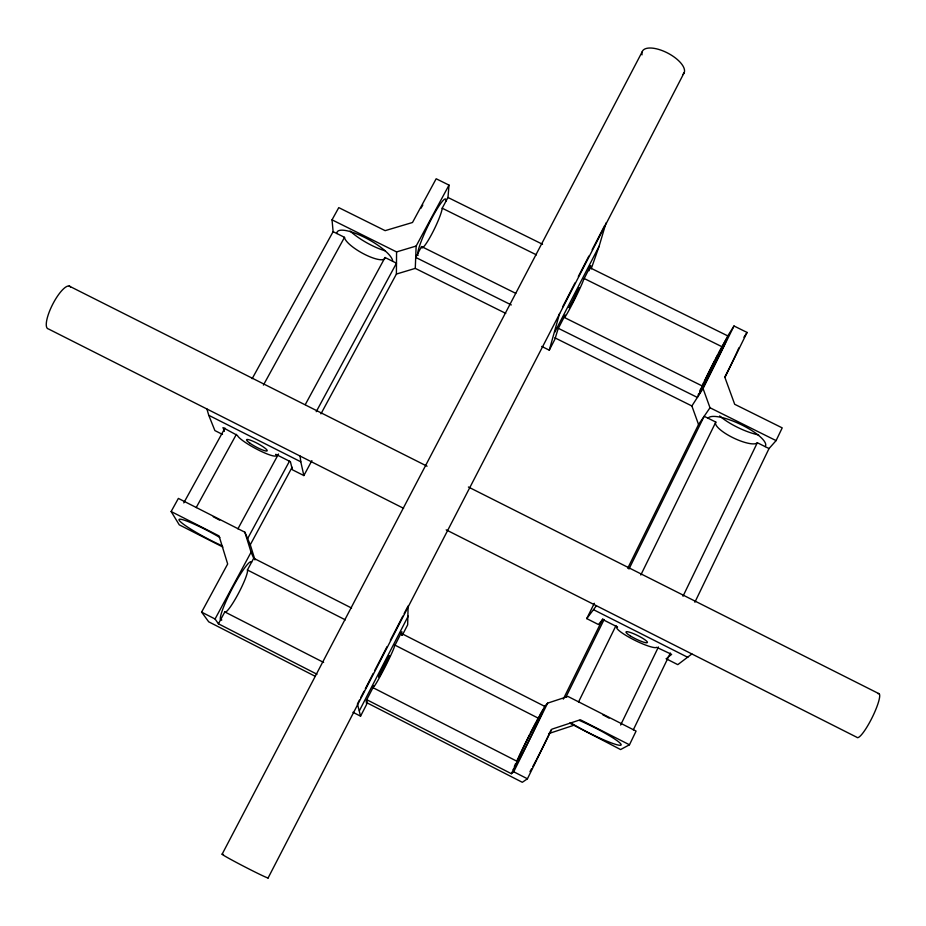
<?xml version="1.0" encoding="UTF-8"?>
<svg xmlns="http://www.w3.org/2000/svg" width="926" height="926" viewBox="0 0 926 926"><rect width="100%" height="100%" fill="white"/><g stroke="black" fill="none" stroke-linecap="round" stroke-linejoin="round"><path stroke-width="1.39" d="M320.94 413.864L396.397 274.061L396.571 251.918L332.029 219.832L338.766 207.621L385.147 230.655L412.498 222.495L436.169 178.764L449.006 185.107L447.976 197.481L442.2 208.211A22.837 2.986 -64.1 0 1 431.412 234.764A22.837 2.986 -64.1 0 1 421.55 246.559L415.705 257.416L511.314 304.943M505.746 313.382L415.276 268.378L416.144 246.05L449.006 185.107M401.722 635.248L401.872 631.636L394.36 646.51A22.537 1.146 -63 0 1 384.163 668.769A22.537 1.146 -63 0 1 373.791 686.398L373.942 685.772L366.164 700.855L366.673 704.316L360.561 716.168L352.956 712.279M408.1 605.917L407.671 624.818L402.278 635.282M541.733 346.428L549.28 350.178L559.57 313.486M591.17 268.934L599.145 246.177L605.998 222.969M589.017 270.762L590.719 265.6L583.588 279.733A21.506 1.053 -63.6 0 1 572.222 304.145A21.506 1.053 -63.6 0 1 564.791 316.171L565.196 315.071L558.089 328.846L554.871 339.333L549.28 350.178M633.315 729.862L670.378 653.027M694.882 602.224L769.02 448.554L776.081 440.614L782.215 427.881L734.688 404.28L724.919 377.472L747.074 332.446L734.005 325.987L727.778 335.906L722.338 346.914A23.034 0.706 -63.1 0 0 708.911 372.437A23.034 0.706 -63.1 0 0 702.88 386.292L697.371 397.428L557.822 328.07M629.472 744.782L636.081 731.089L567.951 696.445L547.636 703.135L544.673 706.341L538.712 718.391A24.145 0.776 -63.5 0 0 526.419 741.541A24.145 0.776 -63.5 0 0 517.414 761.496L511.384 773.696L366.893 699.767L367.356 702.996L522.322 782.296L527.426 778.789L551.827 729.19L580.324 719.768L629.472 744.782L620.582 749.551L569.71 723.102M620.64 725.035L658.432 646.985M682.994 596.24L757.329 442.732L769.02 448.554M578.519 702.001L616.022 625.548M640.815 575L715.821 422.082L704.177 416.283L628.974 569.039M563.286 699.107L602.849 618.799M627.724 568.286L698.54 424.502L710.01 407.764L703.077 388.573L734.005 325.987M565.879 697.197L604.111 619.529M667.171 657.842L671.639 654.369L656.627 647.309A22.317 3.611 26.3 0 1 633.997 639.878A22.317 3.611 26.3 0 1 616.855 627.203L617.526 627.018L602.606 619.482L598.416 624.506L586.737 618.603L594.318 603.277M511.384 773.696L513.722 771.775L547.636 703.135M359.404 700.149L357.436 703.968L360.561 716.168M360.723 697.602L364.011 691.236M365.33 688.689L373.224 673.399M374.544 670.852L387.045 646.661M390.332 640.294L402.845 616.103M404.153 613.556L407.452 607.19M562.545 307.038L575.058 282.835M578.345 276.457L588.878 256.085M592.165 249.719L604.678 225.516M268.089 877.987L684.256 72.529M359.45 710.612L408.227 616.103M554.639 332.422L599.145 246.177M222.147 854.154L642.088 51.983M316.97 674.232L218.42 623.8L215.064 618.996L251.073 552.22L244.869 532.207L178.371 498.408L171.136 511.534L179.274 524.845L222.865 547.034M218.42 623.8L224.81 611.924A23.926 3.264 -62.4 0 0 237.97 594.307A23.926 3.264 -62.4 0 0 247.404 569.965L253.724 558.239L251.073 552.22M224.405 431.354L222.981 427.604L237.438 435.428A22.05 3.53 28.3 0 0 258.342 449.967A22.05 3.53 28.3 0 0 276.272 455.06L275.774 454.296L290.394 461.68L292.385 469.771L303.855 475.57L311.888 460.639M314.898 676.154L208.697 621.809L201.613 612.121L227.669 563.992L219.045 535.923L171.136 511.534M247.636 538.596L289.479 461.183M316.229 411.688L396.478 263.192L385.054 257.509A22.942 6.285 29.1 0 1 365.087 254.592A22.942 6.285 29.1 0 1 344.507 237.334L333.117 231.662L332.029 219.832M254.986 559.917L250.286 544.754L292.13 467.236M237.924 528.815L278.494 454.018M305.302 404.569L385.054 257.509M196.185 507.598L236.385 434.34M263.412 385.089L344.507 237.334M183.776 502.887L224.949 428.113M252.161 378.676L333.117 231.662M698.54 424.502L691.872 405.97L703.077 388.573M743.902 337.261L747.074 332.446M586.737 618.603L596.425 605.731M666.06 658.71L677.797 664.648L691.884 653.953M548.586 733.635L573.275 725.463M396.571 251.918L416.144 246.05M396.397 274.061L415.276 268.378M447.976 197.481L542.532 244.267M589.168 267.336L727.778 335.906M442.2 208.211L536.443 254.87M584.202 278.518L722.338 346.914M421.55 246.559L515.759 293.345M563.506 317.062L702.88 386.292M710.01 407.764L776.081 440.614M554.871 337.816L691.872 405.97M69.195 286.053L427.06 466.195M468.394 487.007L879.225 693.829M403.586 508.328L48.476 328.973A23.902 6.852 -62.9 0 1 53.187 303.334A23.902 6.852 -62.9 0 1 70.608 287.199M446.193 529.857L856.828 737.27A24.516 4.526 -63.6 0 0 872.662 716.527A24.516 4.526 -63.6 0 0 877.998 693.655M206.915 408.991L208.755 415.288L300.8 461.796L303.855 475.57M593.566 609.713L687.844 657.356M222.495 434.421L214.89 430.578L208.755 415.288M253.724 558.239L351.556 608.046M400.483 632.956L544.673 706.341M247.404 569.965L345.363 619.876M394.349 644.832L538.712 718.391M224.81 611.924L323.625 662.437M372.391 687.37L517.414 761.496M201.613 612.121L215.064 618.996M513.722 771.775L527.426 778.789M244.869 532.207L250.286 544.754M300.07 456.043L300.8 461.796M385.355 250.877A31.507 8.843 29.1 0 1 350.132 231.049M420.948 208.257A31.391 4.329 -64.1 0 1 422.812 205.005M551.097 729.85A33.209 1.32 -63.6 0 1 536.895 758.764M536.281 759.945A33.209 1.32 -63.6 0 1 532.82 766.497M531.593 768.742A33.209 1.32 -63.6 0 1 529.961 771.647M579.456 720.463A33.105 3.635 26.6 0 1 616.924 740.568A33.105 3.635 26.6 0 1 609.806 742.339A33.105 3.635 26.6 0 1 570.601 722.674M336.914 233.549A31.553 8.635 29.1 0 1 364.358 237.276A31.553 8.635 29.1 0 1 392.67 261.294M213.269 516.754A32.642 3.785 28 0 1 219.659 520.157M539.499 715.613A33.197 1.065 -63.5 0 1 532.23 733.948A33.197 1.065 -63.5 0 1 513.363 769.055M514.335 766.52A33.197 1.065 -63.5 0 1 515.678 763.429M517.206 760.049A33.197 1.065 -63.5 0 1 518.317 757.665M518.896 756.415A33.197 1.065 -63.5 0 1 529.649 734.457M530.274 733.218A33.197 1.065 -63.5 0 1 536.189 721.771M536.71 720.775A33.197 1.065 -63.5 0 1 539.001 716.527M221.823 619.945A32.896 4.48 -62.4 0 1 231.442 590.047A32.896 4.48 -62.4 0 1 251.617 562.151M757.329 442.732A23.219 6.424 25.5 0 1 732.57 437.512A23.219 6.424 25.5 0 1 715.821 422.082M708.054 418.216A31.935 8.832 25.5 0 1 742.258 425.184A31.935 8.832 25.5 0 1 765.119 446.61M602.78 714.779A33.047 3.878 26.6 0 1 609.1 718.136M418.031 255.437A31.403 4.109 -64.1 0 1 430.636 220.527A31.403 4.109 -64.1 0 1 446.043 201.058M718.379 353.338A31.681 0.972 -63.1 0 1 726.239 340.548A31.681 0.972 -63.1 0 1 709.119 375.586A31.681 0.972 -63.1 0 1 698.54 393.909M699.651 391.212A31.681 0.972 -63.1 0 1 701.051 388.087M702.105 385.829A31.681 0.972 -63.1 0 1 703.725 382.403M704.316 381.188A31.681 0.972 -63.1 0 1 714.826 360.145M715.428 358.975A31.681 0.972 -63.1 0 1 717.8 354.415M738.855 347.887A31.692 1.204 -63.1 0 1 724.711 377.195M222.182 545.819A32.688 3.554 28 0 1 179.007 519.903A32.688 3.554 28 0 1 219.832 537.45M758.614 434.942A31.878 9.04 25.4 0 1 719.652 415.924M267.73 877.559A25.94 0.822 27.3 0 1 243.156 865.995A25.94 0.822 27.3 0 1 223.502 854.617M642.031 54.865A23.497 10.117 27.7 0 1 666.465 52.446A23.497 10.117 27.7 0 1 682.636 74.647M569.189 307.64L573.148 301.228L579.329 287.65L569.189 307.64M381.362 672.866A12.015 0.613 -63 0 0 389.58 655.782A12.015 0.613 -63 0 0 381.338 670.586A12.015 0.613 -63 0 0 381.362 672.866M250.043 443.288A11.76 1.887 28.3 0 0 267.047 450.95A11.76 1.887 28.3 0 0 253.446 441.447A11.76 1.887 28.3 0 0 250.043 443.288M630.108 635.757A11.899 1.921 26.3 0 0 647.332 642.609A11.899 1.921 26.3 0 0 632.782 633.361A11.899 1.921 26.3 0 0 630.108 635.757"/></g></svg>
